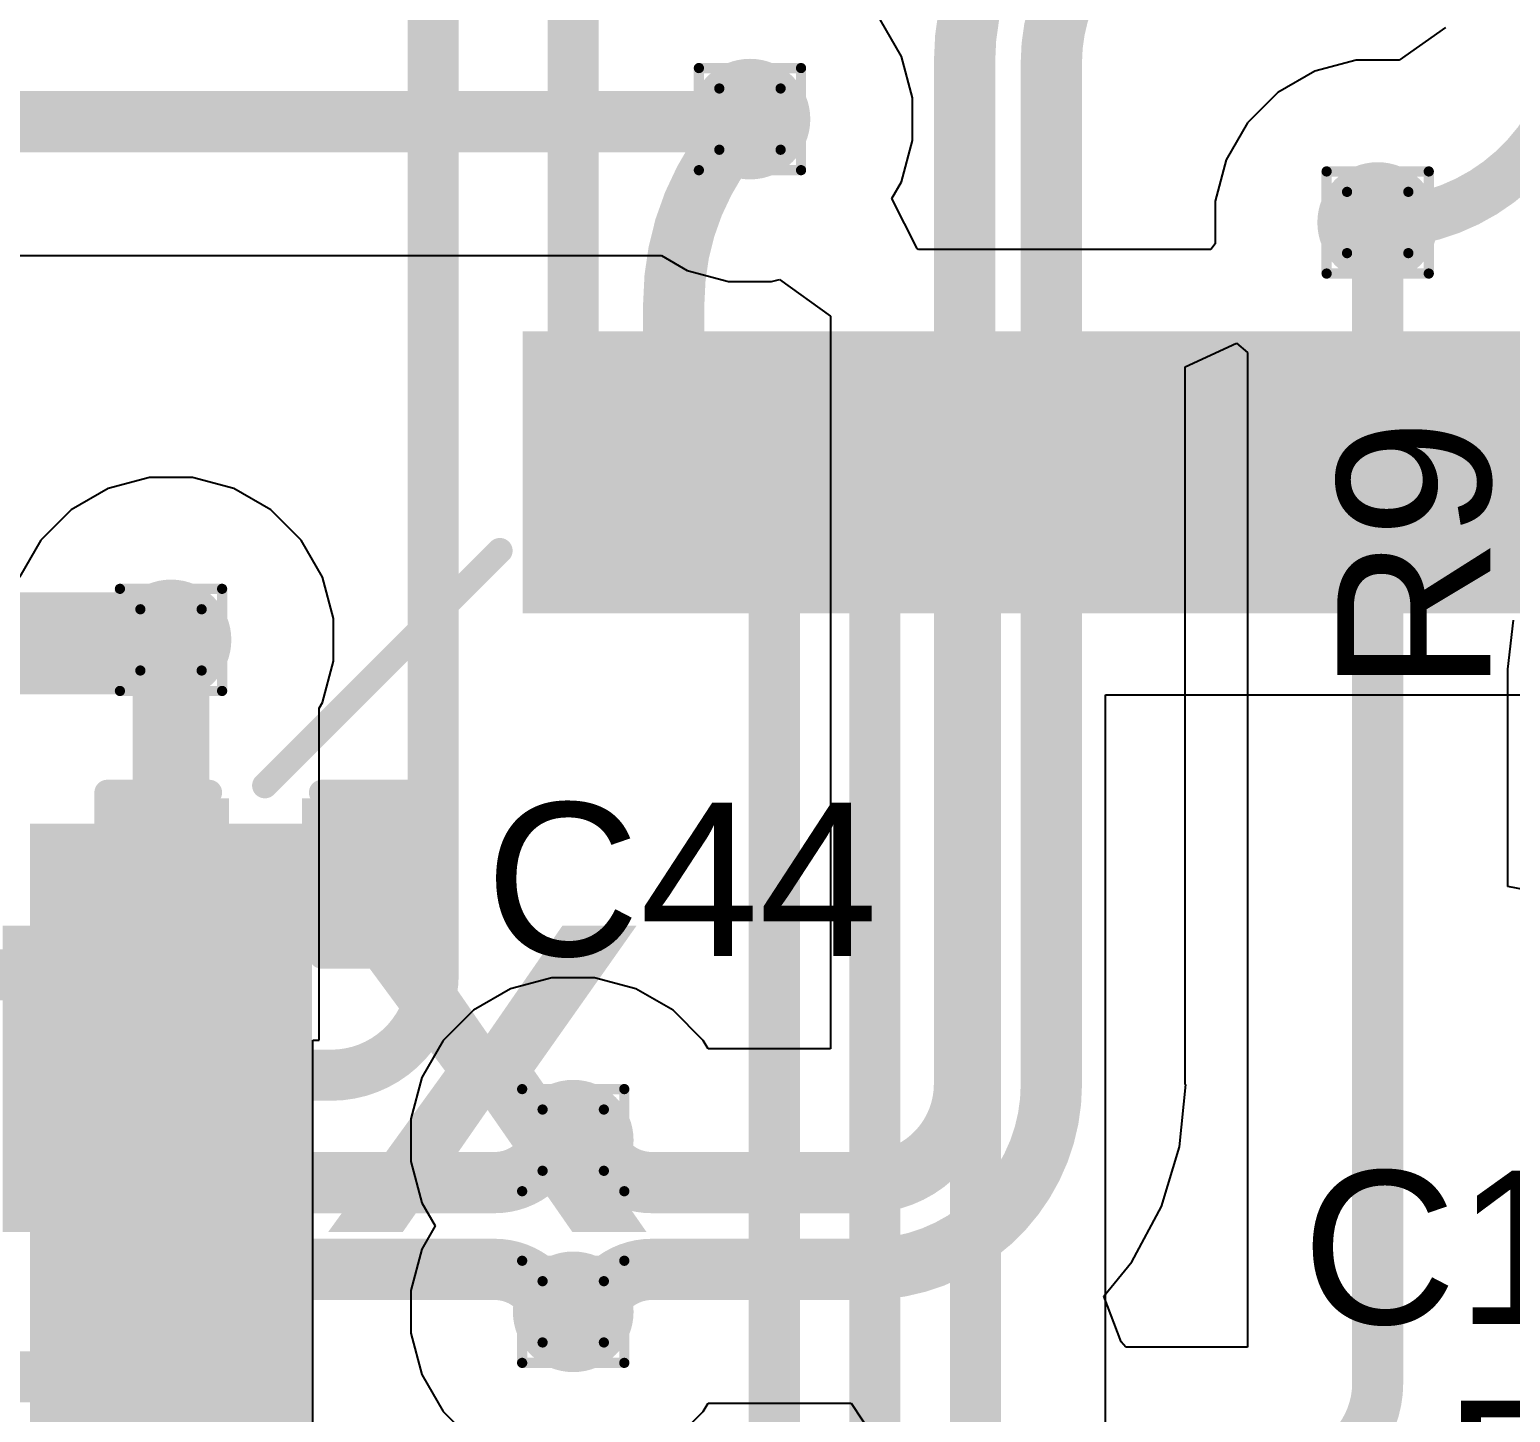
# Model space of a CAD drawing. Header units: inches. Extents: x 0 to 386, y 0 to 148.
# Drawn here: x 112.55 to 119.91, y 59.83 to 66.71 of the extents above; entities that cross this region are included whole.
import ezdxf

# ---------------------------------------------------------------- set-up
doc = ezdxf.new("R2010")
doc.units = ezdxf.units.IN
for name, color, linetype in [('Bottom Layer', 5, 'Continuous'), ('Bottom Overlay', 54, 'Continuous'), ('Bottom Paste', 16, 'Continuous'), ('Bottom Solder', 6, 'Continuous'), ('Drill Drawing', 1, 'Continuous'), ('Top Layer', 1, 'Continuous'), ('Top Overlay', 2, 'Continuous'), ('Top Paste', 8, 'Continuous'), ('Top Solder', 216, 'Continuous'), ('Via Holes', 16, 'Continuous')]:
    doc.layers.add(name, color=color, linetype=linetype)
doc.styles.add('Arial', font='', dxfattribs={"height": 0.2})
doc.styles.add('Arial Black_Bold', font='', dxfattribs={"height": 0.2})
doc.styles.get('Arial').set_extended_font_data('Arial')
doc.styles.get('Arial Black_Bold').set_extended_font_data('Arial Black', bold=True)

# ---------------------------------------------------------------- blocks, each defined once
blk = doc.blocks.new('____0402_36')
at = {"layer": 'Top Layer'}
for points in [[(-0.6985, -0.3175), (-0.6985, 0.3175), (-0.2413, 0.3175), (-0.2413, -0.3175)], [(0.2413, -0.3175), (0.2413, 0.3175), (0.6985, 0.3175), (0.6985, -0.3175)]]:
    blk.add_hatch(color=1, dxfattribs=at).paths.add_polyline_path(points)
at = {"layer": 'Top Paste'}
for points in [[(-0.6985, -0.3175), (-0.6985, 0.3175), (-0.2413, 0.3175), (-0.2413, -0.3175)], [(0.2413, -0.3175), (0.2413, 0.3175), (0.6985, 0.3175), (0.6985, -0.3175)]]:
    blk.add_hatch(color=8, dxfattribs=at).paths.add_polyline_path(points)
at = {"layer": 'Top Solder'}
for points in [[(-0.7585, -0.3775), (-0.7585, 0.3775), (-0.1813, 0.3775), (-0.1813, -0.3775)], [(0.1813, -0.3775), (0.1813, 0.3775), (0.7585, 0.3775), (0.7585, -0.3775)]]:
    blk.add_hatch(color=216, dxfattribs=at).paths.add_polyline_path(points)
at = {"layer": 'Top Overlay'}
for points in [[(-0.7874, 0.4064, 0.127, 0.127, 0), (-0.2794, 0.4064, 0.127, 0.127, 0)], [(-0.7874, -0.4064, 0.127, 0.127, 0), (-0.7874, 0.4064, 0.127, 0.127, 0)], [(0.2794, 0.4064, 0.127, 0.127, 0), (0.7874, 0.4064, 0.127, 0.127, 0)], [(0.7874, -0.4064, 0.127, 0.127, 0), (0.7874, 0.4064, 0.127, 0.127, 0)], [(-0.7874, -0.4064, 0.127, 0.127, 0), (-0.2794, -0.4064, 0.127, 0.127, 0)], [(0.2794, -0.4064, 0.127, 0.127, 0), (0.7874, -0.4064, 0.127, 0.127, 0)]]:
    blk.add_lwpolyline(points, format="xyseb", dxfattribs=at)
for points in [[(-0.8191, 0.4064, 0.0635, 0.0635, 1), (-0.7556, 0.4064, 0.0635, 0.0635, 1)], [(-0.8191, 0.4064, 0.0635, 0.0635, 1), (-0.7556, 0.4064, 0.0635, 0.0635, 1)], [(-0.3111, 0.4064, 0.0635, 0.0635, 1), (-0.2477, 0.4064, 0.0635, 0.0635, 1)], [(0.2477, 0.4064, 0.0635, 0.0635, 1), (0.3112, 0.4064, 0.0635, 0.0635, 1)], [(0.7556, 0.4064, 0.0635, 0.0635, 1), (0.8191, 0.4064, 0.0635, 0.0635, 1)], [(0.7556, 0.4064, 0.0635, 0.0635, 1), (0.8191, 0.4064, 0.0635, 0.0635, 1)], [(-0.8191, -0.4064, 0.0635, 0.0635, 1), (-0.7556, -0.4064, 0.0635, 0.0635, 1)], [(-0.8191, -0.4064, 0.0635, 0.0635, 1), (-0.7556, -0.4064, 0.0635, 0.0635, 1)], [(-0.3111, -0.4064, 0.0635, 0.0635, 1), (-0.2477, -0.4064, 0.0635, 0.0635, 1)], [(0.2477, -0.4064, 0.0635, 0.0635, 1), (0.3112, -0.4064, 0.0635, 0.0635, 1)], [(0.7556, -0.4064, 0.0635, 0.0635, 1), (0.8191, -0.4064, 0.0635, 0.0635, 1)], [(0.7556, -0.4064, 0.0635, 0.0635, 1), (0.8191, -0.4064, 0.0635, 0.0635, 1)]]:
    blk.add_lwpolyline(points, format="xyseb", close=True, dxfattribs=at)
blk = doc.blocks.new('64_LQFP__10_10__B_39')
at = {"layer": 'Bottom Layer'}
for points in [[(5.15, -1.1), (6.35, -1.1), (6.35, -1.4), (5.15, -1.4)], [(5.15, -1.6), (6.35, -1.6), (6.35, -1.9), (5.15, -1.9)], [(5.15, -2.1), (6.35, -2.1), (6.35, -2.4), (5.15, -2.4)], [(5.15, -2.6), (6.35, -2.6), (6.35, -2.9), (5.15, -2.9)], [(5.15, -3.1), (6.35, -3.1), (6.35, -3.4), (5.15, -3.4)], [(5.15, -3.6), (6.35, -3.6), (6.35, -3.9), (5.15, -3.9)], [(-0.9, -6.35), (-0.9, -5.15), (-0.6, -5.15), (-0.6, -6.35)], [(-0.4, -6.35), (-0.4, -5.15), (-0.1, -5.15), (-0.1, -6.35)], [(0.1, -6.35), (0.1, -5.15), (0.4, -5.15), (0.4, -6.35)], [(0.6, -6.35), (0.6, -5.15), (0.9, -5.15), (0.9, -6.35)], [(1.1, -6.35), (1.1, -5.15), (1.4, -5.15), (1.4, -6.35)], [(1.6, -6.35), (1.6, -5.15), (1.9, -5.15), (1.9, -6.35)], [(2.1, -6.35), (2.1, -5.15), (2.4, -5.15), (2.4, -6.35)], [(2.6, -6.35), (2.6, -5.15), (2.9, -5.15), (2.9, -6.35)], [(3.1, -6.35), (3.1, -5.15), (3.4, -5.15), (3.4, -6.35)], [(3.6, -6.35), (3.6, -5.15), (3.9, -5.15), (3.9, -6.35)]]:
    blk.add_hatch(color=5, dxfattribs=at).paths.add_polyline_path(points)
at = {"layer": 'Bottom Paste'}
for points in [[(5.15, -1.1), (6.35, -1.1), (6.35, -1.4), (5.15, -1.4)], [(5.15, -1.6), (6.35, -1.6), (6.35, -1.9), (5.15, -1.9)], [(5.15, -2.1), (6.35, -2.1), (6.35, -2.4), (5.15, -2.4)], [(5.15, -2.6), (6.35, -2.6), (6.35, -2.9), (5.15, -2.9)], [(5.15, -3.1), (6.35, -3.1), (6.35, -3.4), (5.15, -3.4)], [(5.15, -3.6), (6.35, -3.6), (6.35, -3.9), (5.15, -3.9)], [(-0.9, -6.35), (-0.9, -5.15), (-0.6, -5.15), (-0.6, -6.35)], [(-0.4, -6.35), (-0.4, -5.15), (-0.1, -5.15), (-0.1, -6.35)], [(0.1, -6.35), (0.1, -5.15), (0.4, -5.15), (0.4, -6.35)], [(0.6, -6.35), (0.6, -5.15), (0.9, -5.15), (0.9, -6.35)], [(1.1, -6.35), (1.1, -5.15), (1.4, -5.15), (1.4, -6.35)], [(1.6, -6.35), (1.6, -5.15), (1.9, -5.15), (1.9, -6.35)], [(2.1, -6.35), (2.1, -5.15), (2.4, -5.15), (2.4, -6.35)], [(2.6, -6.35), (2.6, -5.15), (2.9, -5.15), (2.9, -6.35)], [(3.1, -6.35), (3.1, -5.15), (3.4, -5.15), (3.4, -6.35)], [(3.6, -6.35), (3.6, -5.15), (3.9, -5.15), (3.9, -6.35)]]:
    blk.add_hatch(color=16, dxfattribs=at).paths.add_polyline_path(points)
at = {"layer": 'Bottom Solder'}
for points in [[(5.0484, -0.9984), (6.4516, -0.9984), (6.4516, -1.5016), (5.0484, -1.5016)], [(5.0484, -1.4984), (6.4516, -1.4984), (6.4516, -2.0016), (5.0484, -2.0016)], [(5.0484, -1.9984), (6.4516, -1.9984), (6.4516, -2.5016), (5.0484, -2.5016)], [(5.0484, -2.4984), (6.4516, -2.4984), (6.4516, -3.0016), (5.0484, -3.0016)], [(5.0484, -2.9984), (6.4516, -2.9984), (6.4516, -3.5016), (5.0484, -3.5016)], [(5.0484, -3.4984), (6.4516, -3.4984), (6.4516, -4.0016), (5.0484, -4.0016)], [(-1.0016, -6.4516), (-1.0016, -5.0484), (-0.4984, -5.0484), (-0.4984, -6.4516)], [(-0.5016, -6.4516), (-0.5016, -5.0484), (0.0016, -5.0484), (0.0016, -6.4516)], [(-0.0016, -6.4516), (-0.0016, -5.0484), (0.5016, -5.0484), (0.5016, -6.4516)], [(0.4984, -6.4516), (0.4984, -5.0484), (1.0016, -5.0484), (1.0016, -6.4516)], [(0.9984, -6.4516), (0.9984, -5.0484), (1.5016, -5.0484), (1.5016, -6.4516)], [(1.4984, -6.4516), (1.4984, -5.0484), (2.0016, -5.0484), (2.0016, -6.4516)], [(1.9984, -6.4516), (1.9984, -5.0484), (2.5016, -5.0484), (2.5016, -6.4516)], [(2.4984, -6.4516), (2.4984, -5.0484), (3.0016, -5.0484), (3.0016, -6.4516)], [(2.9984, -6.4516), (2.9984, -5.0484), (3.5016, -5.0484), (3.5016, -6.4516)], [(3.4984, -6.4516), (3.4984, -5.0484), (4.0016, -5.0484), (4.0016, -6.4516)]]:
    blk.add_hatch(color=6, dxfattribs=at).paths.add_polyline_path(points)
at = {"layer": 'Bottom Overlay'}
blk.add_lwpolyline([(5.2832, -4.191, 0.127, 0.127, 0), (4.1148, -5.3594, 0.127, 0.127, 0)], format="xyseb", dxfattribs=at)
for points in [[(5.2515, -4.191, 0.0635, 0.0635, 1), (5.315, -4.191, 0.0635, 0.0635, 1)], [(4.0831, -5.3594, 0.0635, 0.0635, 1), (4.1466, -5.3594, 0.0635, 0.0635, 1)]]:
    blk.add_lwpolyline(points, format="xyseb", close=True, dxfattribs=at)

msp = doc.modelspace()

# ---------------------------------------------------------------- hatches: boundary and pattern name
at = {"layer": 'Bottom Layer'}
h = msp.add_hatch(color=5, dxfattribs=at)
edge = h.paths.add_edge_path()
edge.add_arc((116.1288, 66.2686), 0.3, 0, 360)
h = msp.add_hatch(color=5, dxfattribs=at)
edge = h.paths.add_edge_path()
edge.add_arc((119.25, 65.7543), 0.3, 0, 360)
h = msp.add_hatch(color=5, dxfattribs=at)
edge = h.paths.add_edge_path()
edge.add_arc((113.25, 63.6778), 0.3, 0, 360)
h = msp.add_hatch(color=5, dxfattribs=at)
edge = h.paths.add_edge_path()
edge.add_arc((115.25, 61.189), 0.3, 0, 360)
h = msp.add_hatch(color=5, dxfattribs=at)
edge = h.paths.add_edge_path()
edge.add_arc((115.25, 60.335), 0.3, 0, 360)
at = {"layer": 'Top Layer'}
h = msp.add_hatch(color=1, dxfattribs=at)
edge = h.paths.add_edge_path()
edge.add_arc((116.1288, 66.2686), 0.3, 0, 360)
h = msp.add_hatch(color=1, dxfattribs=at)
edge = h.paths.add_edge_path()
edge.add_arc((119.25, 65.7543), 0.3, 0, 360)
h = msp.add_hatch(color=1, dxfattribs=at)
edge = h.paths.add_edge_path()
edge.add_arc((113.25, 63.6778), 0.3, 0, 360)
h = msp.add_hatch(color=1, dxfattribs=at)
edge = h.paths.add_edge_path()
edge.add_arc((115.25, 61.189), 0.3, 0, 360)
h = msp.add_hatch(color=1, dxfattribs=at)
edge = h.paths.add_edge_path()
edge.add_arc((115.25, 60.335), 0.3, 0, 360)
at = {"layer": 'Via Holes'}
h = msp.add_hatch(color=7, dxfattribs=at)
edge = h.paths.add_edge_path()
edge.add_arc((116.1288, 66.2686), 0.15, 0, 360)
h = msp.add_hatch(color=7, dxfattribs=at)
edge = h.paths.add_edge_path()
edge.add_arc((119.25, 65.7543), 0.15, 0, 360)
h = msp.add_hatch(color=7, dxfattribs=at)
edge = h.paths.add_edge_path()
edge.add_arc((113.25, 63.6778), 0.15, 0, 360)
h = msp.add_hatch(color=7, dxfattribs=at)
edge = h.paths.add_edge_path()
edge.add_arc((115.25, 61.189), 0.15, 0, 360)
h = msp.add_hatch(color=7, dxfattribs=at)
edge = h.paths.add_edge_path()
edge.add_arc((115.25, 60.335), 0.15, 0, 360)

# ---------------------------------------------------------------- linework, layer by layer
at = {"layer": 'Bottom Layer'}
for p, q in [((116.8817, 66.5805), (116.7754, 66.7647)), ((119.5879, 66.725), (119.3564, 66.5623)), ((116.9368, 66.375), (116.8817, 66.5805)), ((119.1436, 66.5623), (118.9381, 66.5073)), ((119.3564, 66.5623), (119.1436, 66.5623)), ((118.9381, 66.5073), (118.7539, 66.4009)), ((116.9368, 66.1622), (116.9368, 66.375)), ((118.7539, 66.4009), (118.6034, 66.2505)), ((118.6034, 66.2505), (118.4971, 66.0662)), ((116.8817, 65.9567), (116.9368, 66.1622)), ((118.4971, 66.0662), (118.442, 65.8607)), ((116.834, 65.874), (116.8817, 65.9567)), ((116.9594, 65.6255), (116.834, 65.874)), ((118.442, 65.8607), (118.442, 65.648)), ((116.9662, 65.62), (116.9594, 65.6255)), ((118.4205, 65.62), (116.9662, 65.62)), ((118.442, 65.648), (118.4205, 65.62)), ((117.8974, 59.3194), (117.8974, 63.404)), ((117.8974, 63.404), (123.408, 63.404))]:
    msp.add_line(p, q, dxfattribs=at)
for points in [[(114.554, 62.02, 0.254, 0.254, 0), (114.554, 68.1199, 0.254, 0.254, 0)], [(115.25, 64.512, 0.254, 0.254, 0), (115.25, 67.9319, 0.254, 0.254, 0)], [(120.25, 66.7543, 0.254, 0.254, -0.414214), (119.25, 65.7543, 0.254, 0.254, 0)], [(115.9014, 65.9613, 0.3048, 0.3048, -0.074294), (116.1288, 66.2686, 0.3048, 0.3048, 0)], [(115.75, 65.3541, 0.3048, 0.3048, -0.122803), (115.9014, 65.9613, 0.3048, 0.3048, 0)], [(115.75, 64.512, 0.3048, 0.3048, 0), (115.75, 65.3541, 0.3048, 0.3048, 0)], [(116.25, 57.4556, 0.254, 0.254, 0), (116.25, 64.512, 0.254, 0.254, 0)], [(116.75, 58.274, 0.254, 0.254, 0), (116.75, 64.512, 0.254, 0.254, 0)], [(117.25, 59.124, 0.254, 0.254, 0), (117.25, 64.512, 0.254, 0.254, 0)], [(111.9731, 63.6602, 0.508, 0.508, 0), (113.2324, 63.6602, 0.508, 0.508, 0)], [(113.2324, 63.6602, 0.508, 0.508, 0), (113.25, 63.6778, 0.508, 0.508, 0)], [(113.25, 62.512, 0.254, 0.254, 0), (113.25, 63.6778, 0.254, 0.254, 0)], [(114.554, 62.02, 0.254, 0.254, -0.414214), (114.046, 61.512, 0.254, 0.254, 0)], [(111.7213, 62.012, 0.254, 0.254, 0), (113.25, 62.012, 0.254, 0.254, 0)], [(113.25, 61.512, 0.254, 0.254, 0), (114.046, 61.512, 0.254, 0.254, 0)], [(115.0381, 61.0357, 0.3048, 0.3048, 0), (115.25, 61.189, 0.3048, 0.3048, 0)], [(115.0381, 61.0357, 0.3048, 0.3048, -0.157848), (114.8595, 60.9779, 0.3048, 0.3048, 0)], [(113.25, 61.012, 0.3048, 0.3048, 0), (113.2522, 61.0109, 0.3048, 0.3048, 0)], [(113.3901, 60.9779, 0.3048, 0.3048, -0.117886), (113.2522, 61.0109, 0.3048, 0.3048, 0)], [(113.3901, 60.9779, 0.3048, 0.3048, 0), (114.8595, 60.9779, 0.3048, 0.3048, 0)], [(113.3901, 60.9779, 0.3048, 0.3048, 0), (113.3901, 60.9779, 0.3048, 0.3048, 0)], [(113.2525, 60.5132, 0.3048, 0.3048, -0.117676), (113.3901, 60.5461, 0.3048, 0.3048, 0)], [(113.3922, 60.5461, 0.3048, 0.3048, -0.001215), (113.3901, 60.5461, 0.3048, 0.3048, 0)], [(113.3922, 60.5461, 0.3048, 0.3048, 0), (114.8595, 60.5461, 0.3048, 0.3048, 0)], [(113.3922, 60.5461, 0.3048, 0.3048, 0), (113.3922, 60.5461, 0.3048, 0.3048, 0)], [(114.8595, 60.5461, 0.3048, 0.3048, -0.157849), (115.0381, 60.4883, 0.3048, 0.3048, 0)], [(113.25, 60.512, 0.3048, 0.3048, 0), (113.2525, 60.5132, 0.3048, 0.3048, 0)], [(115.0381, 60.4883, 0.3048, 0.3048, 0), (115.25, 60.335, 0.3048, 0.3048, 0)], [(112.1298, 60.012, 0.254, 0.254, 0), (113.25, 60.012, 0.254, 0.254, 0)]]:
    msp.add_lwpolyline(points, format="xyseb", dxfattribs=at)
for points in [[(116.0526, 66.2686, 0.1524, 0.1524, 1), (116.205, 66.2686, 0.1524, 0.1524, 1)], [(115.8252, 65.9613, 0.1524, 0.1524, 1), (115.9776, 65.9613, 0.1524, 0.1524, 1)], [(115.8252, 65.9613, 0.1524, 0.1524, 1), (115.9776, 65.9613, 0.1524, 0.1524, 1)], [(119.1865, 65.7543, 0.127, 0.127, 1), (119.3135, 65.7543, 0.127, 0.127, 1)], [(115.6738, 65.3541, 0.1524, 0.1524, 1), (115.8262, 65.3541, 0.1524, 0.1524, 1)], [(115.6738, 65.3541, 0.1524, 0.1524, 1), (115.8262, 65.3541, 0.1524, 0.1524, 1)], [(115.6738, 64.512, 0.1524, 0.1524, 1), (115.8262, 64.512, 0.1524, 0.1524, 1)], [(115.1865, 64.512, 0.127, 0.127, 1), (115.3135, 64.512, 0.127, 0.127, 1)], [(116.1865, 64.512, 0.127, 0.127, 1), (116.3135, 64.512, 0.127, 0.127, 1)], [(116.6865, 64.512, 0.127, 0.127, 1), (116.8135, 64.512, 0.127, 0.127, 1)], [(117.1865, 64.512, 0.127, 0.127, 1), (117.3135, 64.512, 0.127, 0.127, 1)], [(113.1054, 63.6602, 0.254, 0.254, 1), (113.3594, 63.6602, 0.254, 0.254, 1)], [(113.1054, 63.6602, 0.254, 0.254, 1), (113.3594, 63.6602, 0.254, 0.254, 1)], [(113.123, 63.6778, 0.254, 0.254, 1), (113.377, 63.6778, 0.254, 0.254, 1)], [(113.1865, 63.6778, 0.127, 0.127, 1), (113.3135, 63.6778, 0.127, 0.127, 1)], [(113.1865, 62.512, 0.127, 0.127, 1), (113.3135, 62.512, 0.127, 0.127, 1)], [(114.4905, 62.02, 0.127, 0.127, 1), (114.6175, 62.02, 0.127, 0.127, 1)], [(114.4905, 62.02, 0.127, 0.127, 1), (114.6175, 62.02, 0.127, 0.127, 1)], [(113.1865, 62.012, 0.127, 0.127, 1), (113.3135, 62.012, 0.127, 0.127, 1)], [(113.1865, 61.512, 0.127, 0.127, 1), (113.3135, 61.512, 0.127, 0.127, 1)], [(113.9825, 61.512, 0.127, 0.127, 1), (114.1095, 61.512, 0.127, 0.127, 1)], [(113.9825, 61.512, 0.127, 0.127, 1), (114.1095, 61.512, 0.127, 0.127, 1)], [(115.1738, 61.189, 0.1524, 0.1524, 1), (115.3262, 61.189, 0.1524, 0.1524, 1)], [(114.9619, 61.0357, 0.1524, 0.1524, 1), (115.1143, 61.0357, 0.1524, 0.1524, 1)], [(114.9619, 61.0357, 0.1524, 0.1524, 1), (115.1143, 61.0357, 0.1524, 0.1524, 1)], [(113.1738, 61.012, 0.1524, 0.1524, 1), (113.3262, 61.012, 0.1524, 0.1524, 1)], [(113.176, 61.0109, 0.1524, 0.1524, 1), (113.3284, 61.0109, 0.1524, 0.1524, 1)], [(113.176, 61.0109, 0.1524, 0.1524, 1), (113.3284, 61.0109, 0.1524, 0.1524, 1)], [(113.3139, 60.9779, 0.1524, 0.1524, 1), (113.4663, 60.9779, 0.1524, 0.1524, 1)], [(113.3139, 60.9779, 0.1524, 0.1524, 1), (113.4663, 60.9779, 0.1524, 0.1524, 1)], [(113.3139, 60.9779, 0.1524, 0.1524, 1), (113.4663, 60.9779, 0.1524, 0.1524, 1)], [(113.3139, 60.9779, 0.1524, 0.1524, 1), (113.4663, 60.9779, 0.1524, 0.1524, 1)], [(114.7833, 60.9779, 0.1524, 0.1524, 1), (114.9357, 60.9779, 0.1524, 0.1524, 1)], [(114.7833, 60.9779, 0.1524, 0.1524, 1), (114.9357, 60.9779, 0.1524, 0.1524, 1)], [(113.3139, 60.5461, 0.1524, 0.1524, 1), (113.4663, 60.5461, 0.1524, 0.1524, 1)], [(113.3139, 60.5461, 0.1524, 0.1524, 1), (113.4663, 60.5461, 0.1524, 0.1524, 1)], [(113.316, 60.5461, 0.1524, 0.1524, 1), (113.4684, 60.5461, 0.1524, 0.1524, 1)], [(113.316, 60.5461, 0.1524, 0.1524, 1), (113.4684, 60.5461, 0.1524, 0.1524, 1)], [(113.316, 60.5461, 0.1524, 0.1524, 1), (113.4684, 60.5461, 0.1524, 0.1524, 1)], [(113.316, 60.5461, 0.1524, 0.1524, 1), (113.4684, 60.5461, 0.1524, 0.1524, 1)], [(114.7833, 60.5461, 0.1524, 0.1524, 1), (114.9357, 60.5461, 0.1524, 0.1524, 1)], [(114.7833, 60.5461, 0.1524, 0.1524, 1), (114.9357, 60.5461, 0.1524, 0.1524, 1)], [(113.1738, 60.512, 0.1524, 0.1524, 1), (113.3262, 60.512, 0.1524, 0.1524, 1)], [(113.1763, 60.5132, 0.1524, 0.1524, 1), (113.3287, 60.5132, 0.1524, 0.1524, 1)], [(113.1763, 60.5132, 0.1524, 0.1524, 1), (113.3287, 60.5132, 0.1524, 0.1524, 1)], [(114.9619, 60.4883, 0.1524, 0.1524, 1), (115.1143, 60.4883, 0.1524, 0.1524, 1)], [(114.9619, 60.4883, 0.1524, 0.1524, 1), (115.1143, 60.4883, 0.1524, 0.1524, 1)], [(115.1738, 60.335, 0.1524, 0.1524, 1), (115.3262, 60.335, 0.1524, 0.1524, 1)], [(113.1865, 60.012, 0.127, 0.127, 1), (113.3135, 60.012, 0.127, 0.127, 1)]]:
    msp.add_lwpolyline(points, format="xyseb", close=True, dxfattribs=at)
at = {"layer": 'Drill Drawing'}
for points in [[(115.8748, 66.5226, 0.0508, 0.0508, 0), (116.3828, 66.5226, 0.0508, 0.0508, 0)], [(115.8748, 66.0146, 0.0508, 0.0508, 0), (115.8748, 66.5226, 0.0508, 0.0508, 0)], [(116.3828, 66.0146, 0.0508, 0.0508, 0), (116.3828, 66.5226, 0.0508, 0.0508, 0)], [(115.9764, 66.421, 0.0508, 0.0508, 0), (116.2812, 66.421, 0.0508, 0.0508, 0)], [(115.9764, 66.1162, 0.0508, 0.0508, 0), (115.9764, 66.421, 0.0508, 0.0508, 0)], [(116.2812, 66.1162, 0.0508, 0.0508, 0), (116.2812, 66.421, 0.0508, 0.0508, 0)], [(115.9764, 66.1162, 0.0508, 0.0508, 0), (116.2812, 66.1162, 0.0508, 0.0508, 0)], [(115.8748, 66.0146, 0.0508, 0.0508, 0), (116.3828, 66.0146, 0.0508, 0.0508, 0)], [(118.996, 66.0083, 0.0508, 0.0508, 0), (119.504, 66.0083, 0.0508, 0.0508, 0)], [(118.996, 65.5003, 0.0508, 0.0508, 0), (118.996, 66.0083, 0.0508, 0.0508, 0)], [(119.504, 65.5003, 0.0508, 0.0508, 0), (119.504, 66.0083, 0.0508, 0.0508, 0)], [(119.0976, 65.9067, 0.0508, 0.0508, 0), (119.4024, 65.9067, 0.0508, 0.0508, 0)], [(119.0976, 65.6019, 0.0508, 0.0508, 0), (119.0976, 65.9067, 0.0508, 0.0508, 0)], [(119.4024, 65.6019, 0.0508, 0.0508, 0), (119.4024, 65.9067, 0.0508, 0.0508, 0)], [(119.0976, 65.6019, 0.0508, 0.0508, 0), (119.4024, 65.6019, 0.0508, 0.0508, 0)], [(118.996, 65.5003, 0.0508, 0.0508, 0), (119.504, 65.5003, 0.0508, 0.0508, 0)], [(112.996, 63.9318, 0.0508, 0.0508, 0), (113.504, 63.9318, 0.0508, 0.0508, 0)], [(112.996, 63.4238, 0.0508, 0.0508, 0), (112.996, 63.9318, 0.0508, 0.0508, 0)], [(113.504, 63.4238, 0.0508, 0.0508, 0), (113.504, 63.9318, 0.0508, 0.0508, 0)], [(113.0976, 63.8302, 0.0508, 0.0508, 0), (113.4024, 63.8302, 0.0508, 0.0508, 0)], [(113.0976, 63.5254, 0.0508, 0.0508, 0), (113.0976, 63.8302, 0.0508, 0.0508, 0)], [(113.4024, 63.5254, 0.0508, 0.0508, 0), (113.4024, 63.8302, 0.0508, 0.0508, 0)], [(113.0976, 63.5254, 0.0508, 0.0508, 0), (113.4024, 63.5254, 0.0508, 0.0508, 0)], [(112.996, 63.4238, 0.0508, 0.0508, 0), (113.504, 63.4238, 0.0508, 0.0508, 0)], [(114.996, 61.443, 0.0508, 0.0508, 0), (115.504, 61.443, 0.0508, 0.0508, 0)], [(114.996, 60.935, 0.0508, 0.0508, 0), (114.996, 61.443, 0.0508, 0.0508, 0)], [(115.504, 60.935, 0.0508, 0.0508, 0), (115.504, 61.443, 0.0508, 0.0508, 0)], [(115.0976, 61.3414, 0.0508, 0.0508, 0), (115.4024, 61.3414, 0.0508, 0.0508, 0)], [(115.0976, 61.0366, 0.0508, 0.0508, 0), (115.0976, 61.3414, 0.0508, 0.0508, 0)], [(115.4024, 61.0366, 0.0508, 0.0508, 0), (115.4024, 61.3414, 0.0508, 0.0508, 0)], [(115.0976, 61.0366, 0.0508, 0.0508, 0), (115.4024, 61.0366, 0.0508, 0.0508, 0)], [(114.996, 60.935, 0.0508, 0.0508, 0), (115.504, 60.935, 0.0508, 0.0508, 0)], [(114.996, 60.589, 0.0508, 0.0508, 0), (115.504, 60.589, 0.0508, 0.0508, 0)], [(114.996, 60.081, 0.0508, 0.0508, 0), (114.996, 60.589, 0.0508, 0.0508, 0)], [(115.504, 60.081, 0.0508, 0.0508, 0), (115.504, 60.589, 0.0508, 0.0508, 0)], [(115.0976, 60.4874, 0.0508, 0.0508, 0), (115.4024, 60.4874, 0.0508, 0.0508, 0)], [(115.0976, 60.1826, 0.0508, 0.0508, 0), (115.0976, 60.4874, 0.0508, 0.0508, 0)], [(115.4024, 60.1826, 0.0508, 0.0508, 0), (115.4024, 60.4874, 0.0508, 0.0508, 0)], [(115.0976, 60.1826, 0.0508, 0.0508, 0), (115.4024, 60.1826, 0.0508, 0.0508, 0)], [(114.996, 60.081, 0.0508, 0.0508, 0), (115.504, 60.081, 0.0508, 0.0508, 0)]]:
    msp.add_lwpolyline(points, format="xyseb", dxfattribs=at)
for points in [[(115.8621, 66.5226, 0.0254, 0.0254, 1), (115.8875, 66.5226, 0.0254, 0.0254, 1)], [(115.8621, 66.5226, 0.0254, 0.0254, 1), (115.8875, 66.5226, 0.0254, 0.0254, 1)], [(116.3701, 66.5226, 0.0254, 0.0254, 1), (116.3955, 66.5226, 0.0254, 0.0254, 1)], [(116.3701, 66.5226, 0.0254, 0.0254, 1), (116.3955, 66.5226, 0.0254, 0.0254, 1)], [(115.9637, 66.421, 0.0254, 0.0254, 1), (115.9891, 66.421, 0.0254, 0.0254, 1)], [(115.9637, 66.421, 0.0254, 0.0254, 1), (115.9891, 66.421, 0.0254, 0.0254, 1)], [(116.2685, 66.421, 0.0254, 0.0254, 1), (116.2939, 66.421, 0.0254, 0.0254, 1)], [(116.2685, 66.421, 0.0254, 0.0254, 1), (116.2939, 66.421, 0.0254, 0.0254, 1)], [(115.9637, 66.1162, 0.0254, 0.0254, 1), (115.9891, 66.1162, 0.0254, 0.0254, 1)], [(115.9637, 66.1162, 0.0254, 0.0254, 1), (115.9891, 66.1162, 0.0254, 0.0254, 1)], [(116.2685, 66.1162, 0.0254, 0.0254, 1), (116.2939, 66.1162, 0.0254, 0.0254, 1)], [(116.2685, 66.1162, 0.0254, 0.0254, 1), (116.2939, 66.1162, 0.0254, 0.0254, 1)], [(115.8621, 66.0146, 0.0254, 0.0254, 1), (115.8875, 66.0146, 0.0254, 0.0254, 1)], [(115.8621, 66.0146, 0.0254, 0.0254, 1), (115.8875, 66.0146, 0.0254, 0.0254, 1)], [(116.3701, 66.0146, 0.0254, 0.0254, 1), (116.3955, 66.0146, 0.0254, 0.0254, 1)], [(116.3701, 66.0146, 0.0254, 0.0254, 1), (116.3955, 66.0146, 0.0254, 0.0254, 1)], [(118.9833, 66.0083, 0.0254, 0.0254, 1), (119.0087, 66.0083, 0.0254, 0.0254, 1)], [(118.9833, 66.0083, 0.0254, 0.0254, 1), (119.0087, 66.0083, 0.0254, 0.0254, 1)], [(119.4913, 66.0083, 0.0254, 0.0254, 1), (119.5167, 66.0083, 0.0254, 0.0254, 1)], [(119.4913, 66.0083, 0.0254, 0.0254, 1), (119.5167, 66.0083, 0.0254, 0.0254, 1)], [(119.0849, 65.9067, 0.0254, 0.0254, 1), (119.1103, 65.9067, 0.0254, 0.0254, 1)], [(119.0849, 65.9067, 0.0254, 0.0254, 1), (119.1103, 65.9067, 0.0254, 0.0254, 1)], [(119.3897, 65.9067, 0.0254, 0.0254, 1), (119.4151, 65.9067, 0.0254, 0.0254, 1)], [(119.3897, 65.9067, 0.0254, 0.0254, 1), (119.4151, 65.9067, 0.0254, 0.0254, 1)], [(119.0849, 65.6019, 0.0254, 0.0254, 1), (119.1103, 65.6019, 0.0254, 0.0254, 1)], [(119.0849, 65.6019, 0.0254, 0.0254, 1), (119.1103, 65.6019, 0.0254, 0.0254, 1)], [(119.3897, 65.6019, 0.0254, 0.0254, 1), (119.4151, 65.6019, 0.0254, 0.0254, 1)], [(119.3897, 65.6019, 0.0254, 0.0254, 1), (119.4151, 65.6019, 0.0254, 0.0254, 1)], [(118.9833, 65.5003, 0.0254, 0.0254, 1), (119.0087, 65.5003, 0.0254, 0.0254, 1)], [(118.9833, 65.5003, 0.0254, 0.0254, 1), (119.0087, 65.5003, 0.0254, 0.0254, 1)], [(119.4913, 65.5003, 0.0254, 0.0254, 1), (119.5167, 65.5003, 0.0254, 0.0254, 1)], [(119.4913, 65.5003, 0.0254, 0.0254, 1), (119.5167, 65.5003, 0.0254, 0.0254, 1)], [(112.9833, 63.9318, 0.0254, 0.0254, 1), (113.0087, 63.9318, 0.0254, 0.0254, 1)], [(112.9833, 63.9318, 0.0254, 0.0254, 1), (113.0087, 63.9318, 0.0254, 0.0254, 1)], [(113.4913, 63.9318, 0.0254, 0.0254, 1), (113.5167, 63.9318, 0.0254, 0.0254, 1)], [(113.4913, 63.9318, 0.0254, 0.0254, 1), (113.5167, 63.9318, 0.0254, 0.0254, 1)], [(113.0849, 63.8302, 0.0254, 0.0254, 1), (113.1103, 63.8302, 0.0254, 0.0254, 1)], [(113.0849, 63.8302, 0.0254, 0.0254, 1), (113.1103, 63.8302, 0.0254, 0.0254, 1)], [(113.3897, 63.8302, 0.0254, 0.0254, 1), (113.4151, 63.8302, 0.0254, 0.0254, 1)], [(113.3897, 63.8302, 0.0254, 0.0254, 1), (113.4151, 63.8302, 0.0254, 0.0254, 1)], [(113.0849, 63.5254, 0.0254, 0.0254, 1), (113.1103, 63.5254, 0.0254, 0.0254, 1)], [(113.0849, 63.5254, 0.0254, 0.0254, 1), (113.1103, 63.5254, 0.0254, 0.0254, 1)], [(113.3897, 63.5254, 0.0254, 0.0254, 1), (113.4151, 63.5254, 0.0254, 0.0254, 1)], [(113.3897, 63.5254, 0.0254, 0.0254, 1), (113.4151, 63.5254, 0.0254, 0.0254, 1)], [(112.9833, 63.4238, 0.0254, 0.0254, 1), (113.0087, 63.4238, 0.0254, 0.0254, 1)], [(112.9833, 63.4238, 0.0254, 0.0254, 1), (113.0087, 63.4238, 0.0254, 0.0254, 1)], [(113.4913, 63.4238, 0.0254, 0.0254, 1), (113.5167, 63.4238, 0.0254, 0.0254, 1)], [(113.4913, 63.4238, 0.0254, 0.0254, 1), (113.5167, 63.4238, 0.0254, 0.0254, 1)], [(114.9833, 61.443, 0.0254, 0.0254, 1), (115.0087, 61.443, 0.0254, 0.0254, 1)], [(114.9833, 61.443, 0.0254, 0.0254, 1), (115.0087, 61.443, 0.0254, 0.0254, 1)], [(115.4913, 61.443, 0.0254, 0.0254, 1), (115.5167, 61.443, 0.0254, 0.0254, 1)], [(115.4913, 61.443, 0.0254, 0.0254, 1), (115.5167, 61.443, 0.0254, 0.0254, 1)], [(115.0849, 61.3414, 0.0254, 0.0254, 1), (115.1103, 61.3414, 0.0254, 0.0254, 1)], [(115.0849, 61.3414, 0.0254, 0.0254, 1), (115.1103, 61.3414, 0.0254, 0.0254, 1)], [(115.3897, 61.3414, 0.0254, 0.0254, 1), (115.4151, 61.3414, 0.0254, 0.0254, 1)], [(115.3897, 61.3414, 0.0254, 0.0254, 1), (115.4151, 61.3414, 0.0254, 0.0254, 1)], [(115.0849, 61.0366, 0.0254, 0.0254, 1), (115.1103, 61.0366, 0.0254, 0.0254, 1)], [(115.0849, 61.0366, 0.0254, 0.0254, 1), (115.1103, 61.0366, 0.0254, 0.0254, 1)], [(115.3897, 61.0366, 0.0254, 0.0254, 1), (115.4151, 61.0366, 0.0254, 0.0254, 1)], [(115.3897, 61.0366, 0.0254, 0.0254, 1), (115.4151, 61.0366, 0.0254, 0.0254, 1)], [(114.9833, 60.935, 0.0254, 0.0254, 1), (115.0087, 60.935, 0.0254, 0.0254, 1)], [(114.9833, 60.935, 0.0254, 0.0254, 1), (115.0087, 60.935, 0.0254, 0.0254, 1)], [(115.4913, 60.935, 0.0254, 0.0254, 1), (115.5167, 60.935, 0.0254, 0.0254, 1)], [(115.4913, 60.935, 0.0254, 0.0254, 1), (115.5167, 60.935, 0.0254, 0.0254, 1)], [(114.9833, 60.589, 0.0254, 0.0254, 1), (115.0087, 60.589, 0.0254, 0.0254, 1)], [(114.9833, 60.589, 0.0254, 0.0254, 1), (115.0087, 60.589, 0.0254, 0.0254, 1)], [(115.4913, 60.589, 0.0254, 0.0254, 1), (115.5167, 60.589, 0.0254, 0.0254, 1)], [(115.4913, 60.589, 0.0254, 0.0254, 1), (115.5167, 60.589, 0.0254, 0.0254, 1)], [(115.0849, 60.4874, 0.0254, 0.0254, 1), (115.1103, 60.4874, 0.0254, 0.0254, 1)], [(115.0849, 60.4874, 0.0254, 0.0254, 1), (115.1103, 60.4874, 0.0254, 0.0254, 1)], [(115.3897, 60.4874, 0.0254, 0.0254, 1), (115.4151, 60.4874, 0.0254, 0.0254, 1)], [(115.3897, 60.4874, 0.0254, 0.0254, 1), (115.4151, 60.4874, 0.0254, 0.0254, 1)], [(115.0849, 60.1826, 0.0254, 0.0254, 1), (115.1103, 60.1826, 0.0254, 0.0254, 1)], [(115.0849, 60.1826, 0.0254, 0.0254, 1), (115.1103, 60.1826, 0.0254, 0.0254, 1)], [(115.3897, 60.1826, 0.0254, 0.0254, 1), (115.4151, 60.1826, 0.0254, 0.0254, 1)], [(115.3897, 60.1826, 0.0254, 0.0254, 1), (115.4151, 60.1826, 0.0254, 0.0254, 1)], [(114.9833, 60.081, 0.0254, 0.0254, 1), (115.0087, 60.081, 0.0254, 0.0254, 1)], [(114.9833, 60.081, 0.0254, 0.0254, 1), (115.0087, 60.081, 0.0254, 0.0254, 1)], [(115.4913, 60.081, 0.0254, 0.0254, 1), (115.5167, 60.081, 0.0254, 0.0254, 1)], [(115.4913, 60.081, 0.0254, 0.0254, 1), (115.5167, 60.081, 0.0254, 0.0254, 1)]]:
    msp.add_lwpolyline(points, format="xyseb", close=True, dxfattribs=at)
at = {"layer": 'Top Layer'}
for p, q in [((71.5696, 65.5898), (115.6885, 65.5898)), ((115.6885, 65.5898), (115.8169, 65.5157)), ((115.8169, 65.5157), (116.0224, 65.4606)), ((116.0224, 65.4606), (116.2352, 65.4606)), ((116.2352, 65.4606), (116.2755, 65.4714)), ((116.2755, 65.4714), (116.5295, 65.288)), ((116.5295, 65.288), (116.5295, 61.644)), ((118.2935, 65.0368), (118.5475, 65.1539)), ((118.5475, 65.1539), (118.6026, 65.1069)), ((118.6026, 65.1069), (118.6026, 60.1594)), ((118.2935, 61.4658), (118.2935, 65.0368)), ((112.9381, 64.4307), (112.7539, 64.3244)), ((113.1436, 64.4858), (112.9381, 64.4307)), ((113.3564, 64.4858), (113.1436, 64.4858)), ((113.5619, 64.4307), (113.3564, 64.4858)), ((113.7461, 64.3244), (113.5619, 64.4307)), ((112.7539, 64.3244), (112.6034, 64.1739)), ((113.8966, 64.1739), (113.7461, 64.3244)), ((112.6034, 64.1739), (112.4971, 63.9897)), ((114.0029, 63.9897), (113.8966, 64.1739)), ((114.058, 63.7842), (114.0029, 63.9897)), ((114.058, 63.5714), (114.058, 63.7842)), ((119.8974, 63.5326), (119.9245, 63.7754)), ((114.0029, 63.3659), (114.058, 63.5714)), ((119.8974, 62.4511), (119.8974, 63.5326)), ((113.9866, 63.3375), (113.9867, 63.3378)), ((113.9866, 61.6865), (113.9866, 63.3375)), ((113.9866, 63.3375), (113.9866, 63.3375)), ((113.9866, 63.3375), (113.9866, 63.3375)), ((113.9867, 63.3378), (114.0029, 63.3659)), ((120.1409, 62.4034), (119.8974, 62.4511)), ((115.1436, 61.997), (114.9381, 61.9419)), ((115.3564, 61.997), (115.1436, 61.997)), ((115.5619, 61.9419), (115.3564, 61.997)), ((114.9381, 61.9419), (114.7539, 61.8356)), ((115.7461, 61.8356), (115.5619, 61.9419)), ((114.7539, 61.8356), (114.6034, 61.6851)), ((115.8966, 61.6851), (115.7461, 61.8356)), ((113.9545, 59.4247), (113.9545, 61.6865)), ((113.9545, 61.6865), (113.9866, 61.6865)), ((114.6034, 61.6851), (114.4971, 61.5009)), ((115.9203, 61.644), (115.8966, 61.6851)), ((116.5295, 61.644), (115.9203, 61.644)), ((114.4971, 61.5009), (114.442, 61.2954)), ((118.2649, 61.1561), (118.2954, 61.4658)), ((118.2954, 61.4658), (118.2935, 61.4658)), ((114.442, 61.2954), (114.442, 61.0826)), ((118.1746, 60.8582), (118.2649, 61.1561)), ((114.442, 61.0826), (114.4971, 60.8771)), ((114.4971, 60.8771), (114.5635, 60.762)), ((118.0279, 60.5837), (118.1746, 60.8582)), ((114.5635, 60.762), (114.4971, 60.6469)), ((114.4971, 60.6469), (114.442, 60.4414)), ((117.8881, 60.4134), (118.0279, 60.5837)), ((114.442, 60.4414), (114.442, 60.2286)), ((117.9748, 60.1851), (117.8881, 60.4134)), ((114.442, 60.2286), (114.4971, 60.0231)), ((117.9983, 60.1594), (117.9748, 60.1851)), ((118.6026, 60.1594), (117.9983, 60.1594)), ((114.4971, 60.0231), (114.6034, 59.8389)), ((115.8966, 59.8389), (115.9203, 59.88)), ((115.9203, 59.88), (116.6318, 59.88)), ((116.6318, 59.88), (116.7407, 59.7155)), ((114.6034, 59.8389), (114.7539, 59.6884)), ((115.7461, 59.6884), (115.8966, 59.8389))]:
    msp.add_line(p, q, dxfattribs=at)
for points in [[(117.1956, 66.5505, 0.3048, 0.3048, -0.414214), (118.5139, 67.8688, 0.3048, 0.3048, 0)], [(117.6274, 66.5505, 0.3048, 0.3048, -0.414214), (118.5139, 67.437, 0.3048, 0.3048, 0)], [(117.1956, 61.468, 0.3048, 0.3048, 0), (117.1956, 66.5505, 0.3048, 0.3048, 0)], [(117.6274, 61.4658, 0.3048, 0.3048, 0), (117.6274, 66.5505, 0.3048, 0.3048, 0)], [(116.1161, 66.2559, 0.3048, 0.3048, 0), (116.1288, 66.2686, 0.3048, 0.3048, 0)], [(71.1073, 66.2559, 0.3048, 0.3048, 0), (116.1161, 66.2559, 0.3048, 0.3048, 0)], [(119.25, 59.9791, 0.254, 0.254, 0), (119.25, 65.7543, 0.254, 0.254, 0)], [(113.25, 62.512, 0.381, 0.381, 0), (113.25, 63.6778, 0.381, 0.381, 0)], [(113.25, 53.012, 0.381, 0.381, 0), (113.25, 62.512, 0.381, 0.381, 0)], [(117.1956, 61.468, 0.3048, 0.3048, -0.414214), (116.7055, 60.9779, 0.3048, 0.3048, 0)], [(117.6274, 61.4658, 0.3048, 0.3048, -0.414214), (116.7077, 60.5461, 0.3048, 0.3048, 0)], [(115.25, 61.189, 0.3048, 0.3048, 0), (115.4619, 61.0357, 0.3048, 0.3048, 0)], [(115.6405, 60.9779, 0.3048, 0.3048, -0.157851), (115.4619, 61.0357, 0.3048, 0.3048, 0)], [(115.6405, 60.9779, 0.3048, 0.3048, -0.000856), (115.642, 60.9779, 0.3048, 0.3048, 0)], [(115.642, 60.9779, 0.3048, 0.3048, 0), (116.7055, 60.9779, 0.3048, 0.3048, 0)], [(115.642, 60.9779, 0.3048, 0.3048, 0), (115.642, 60.9779, 0.3048, 0.3048, 0)], [(115.4619, 60.4883, 0.3048, 0.3048, -0.157852), (115.6405, 60.5461, 0.3048, 0.3048, 0)], [(115.6405, 60.5461, 0.3048, 0.3048, 0), (116.1288, 60.5461, 0.3048, 0.3048, 0)], [(116.1288, 60.5461, 0.3048, 0.3048, 0), (116.7077, 60.5461, 0.3048, 0.3048, 0)], [(115.25, 60.335, 0.3048, 0.3048, 0), (115.4619, 60.4883, 0.3048, 0.3048, 0)], [(119.25, 59.9791, 0.254, 0.254, -0.414214), (118.7829, 59.512, 0.254, 0.254, 0)]]:
    msp.add_lwpolyline(points, format="xyseb", dxfattribs=at)
for points in [[(117.1194, 66.5505, 0.1524, 0.1524, 1), (117.2718, 66.5505, 0.1524, 0.1524, 1)], [(117.1194, 66.5505, 0.1524, 0.1524, 1), (117.2718, 66.5505, 0.1524, 0.1524, 1)], [(117.5512, 66.5505, 0.1524, 0.1524, 1), (117.7036, 66.5505, 0.1524, 0.1524, 1)], [(117.5512, 66.5505, 0.1524, 0.1524, 1), (117.7036, 66.5505, 0.1524, 0.1524, 1)], [(116.0526, 66.2686, 0.1524, 0.1524, 1), (116.205, 66.2686, 0.1524, 0.1524, 1)], [(116.0399, 66.2559, 0.1524, 0.1524, 1), (116.1923, 66.2559, 0.1524, 0.1524, 1)], [(116.0399, 66.2559, 0.1524, 0.1524, 1), (116.1923, 66.2559, 0.1524, 0.1524, 1)], [(119.1865, 65.7543, 0.127, 0.127, 1), (119.3135, 65.7543, 0.127, 0.127, 1)], [(113.1547, 63.6778, 0.1905, 0.1905, 1), (113.3452, 63.6778, 0.1905, 0.1905, 1)], [(113.1547, 62.512, 0.1905, 0.1905, 1), (113.3452, 62.512, 0.1905, 0.1905, 1)], [(113.1547, 62.512, 0.1905, 0.1905, 1), (113.3452, 62.512, 0.1905, 0.1905, 1)], [(117.1194, 61.468, 0.1524, 0.1524, 1), (117.2718, 61.468, 0.1524, 0.1524, 1)], [(117.1194, 61.468, 0.1524, 0.1524, 1), (117.2718, 61.468, 0.1524, 0.1524, 1)], [(117.5512, 61.4658, 0.1524, 0.1524, 1), (117.7036, 61.4658, 0.1524, 0.1524, 1)], [(117.5512, 61.4658, 0.1524, 0.1524, 1), (117.7036, 61.4658, 0.1524, 0.1524, 1)], [(115.1738, 61.189, 0.1524, 0.1524, 1), (115.3262, 61.189, 0.1524, 0.1524, 1)], [(115.3857, 61.0357, 0.1524, 0.1524, 1), (115.5381, 61.0357, 0.1524, 0.1524, 1)], [(115.3857, 61.0357, 0.1524, 0.1524, 1), (115.5381, 61.0357, 0.1524, 0.1524, 1)], [(115.5643, 60.9779, 0.1524, 0.1524, 1), (115.7167, 60.9779, 0.1524, 0.1524, 1)], [(115.5643, 60.9779, 0.1524, 0.1524, 1), (115.7167, 60.9779, 0.1524, 0.1524, 1)], [(115.5658, 60.9779, 0.1524, 0.1524, 1), (115.7182, 60.9779, 0.1524, 0.1524, 1)], [(115.5658, 60.9779, 0.1524, 0.1524, 1), (115.7182, 60.9779, 0.1524, 0.1524, 1)], [(115.5658, 60.9779, 0.1524, 0.1524, 1), (115.7182, 60.9779, 0.1524, 0.1524, 1)], [(115.5658, 60.9779, 0.1524, 0.1524, 1), (115.7182, 60.9779, 0.1524, 0.1524, 1)], [(116.6293, 60.9779, 0.1524, 0.1524, 1), (116.7817, 60.9779, 0.1524, 0.1524, 1)], [(116.6293, 60.9779, 0.1524, 0.1524, 1), (116.7817, 60.9779, 0.1524, 0.1524, 1)], [(115.5643, 60.5461, 0.1524, 0.1524, 1), (115.7167, 60.5461, 0.1524, 0.1524, 1)], [(115.5643, 60.5461, 0.1524, 0.1524, 1), (115.7167, 60.5461, 0.1524, 0.1524, 1)], [(116.0526, 60.5461, 0.1524, 0.1524, 1), (116.205, 60.5461, 0.1524, 0.1524, 1)], [(116.0526, 60.5461, 0.1524, 0.1524, 1), (116.205, 60.5461, 0.1524, 0.1524, 1)], [(116.6315, 60.5461, 0.1524, 0.1524, 1), (116.7839, 60.5461, 0.1524, 0.1524, 1)], [(116.6315, 60.5461, 0.1524, 0.1524, 1), (116.7839, 60.5461, 0.1524, 0.1524, 1)], [(115.3857, 60.4883, 0.1524, 0.1524, 1), (115.5381, 60.4883, 0.1524, 0.1524, 1)], [(115.3857, 60.4883, 0.1524, 0.1524, 1), (115.5381, 60.4883, 0.1524, 0.1524, 1)], [(115.1738, 60.335, 0.1524, 0.1524, 1), (115.3262, 60.335, 0.1524, 0.1524, 1)], [(119.1865, 59.9791, 0.127, 0.127, 1), (119.3135, 59.9791, 0.127, 0.127, 1)], [(119.1865, 59.9791, 0.127, 0.127, 1), (119.3135, 59.9791, 0.127, 0.127, 1)]]:
    msp.add_lwpolyline(points, format="xyseb", close=True, dxfattribs=at)

# ---------------------------------------------------------------- block references
at = {"rotation": 180}
msp.add_blockref('64_LQFP__10_10__B_39', (119, 58.762), dxfattribs=at)
msp.add_blockref('____0402_36', (113.7199, 62.512))

# ---------------------------------------------------------------- texts
at = {"layer": 'Top Overlay', "style": 'Arial'}
msp.add_text('R9', height=0.762, rotation=90, dxfattribs=at).set_placement((119.8107, 63.4159))
at = {"layer": 'Top Overlay'}
for s, height, style, p in [('C44', 0.762, 'Arial', (114.8124, 62.1057)), ('RX', 1.524, 'Arial Black_Bold', (112.2506, 60.7325)), ('C16', 0.762, 'Arial', (118.8731, 60.2746)), ('R8', 0.762, 'Arial', (119.5764, 59.1311))]:
    msp.add_text(s, height=height, dxfattribs=dict(at, style=style)).set_placement(p)

doc.saveas('drawing.dxf')
